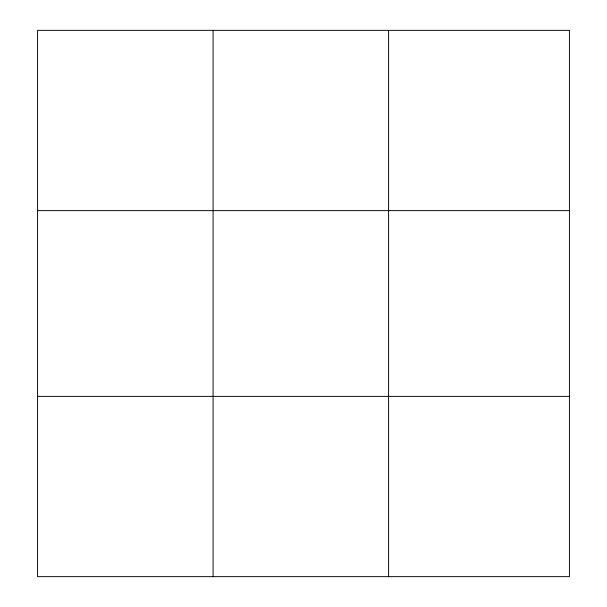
<?xml version="1.0" encoding="UTF-8"?>
<svg xmlns="http://www.w3.org/2000/svg" width="607" height="607" viewBox="0 0 607 607"><rect width="100%" height="100%" fill="white"/><g stroke="black" fill="none" stroke-linecap="round" stroke-linejoin="round"><path stroke-width="0.91" d="M213.087 576.65L213.087 30.35M388.594 576.65L388.594 30.35M37.573 210.629L569.427 210.629M37.573 396.371L569.427 396.371M569.427 30.35L569.427 576.65L37.573 576.65L37.573 30.35L569.427 30.35"/></g></svg>
